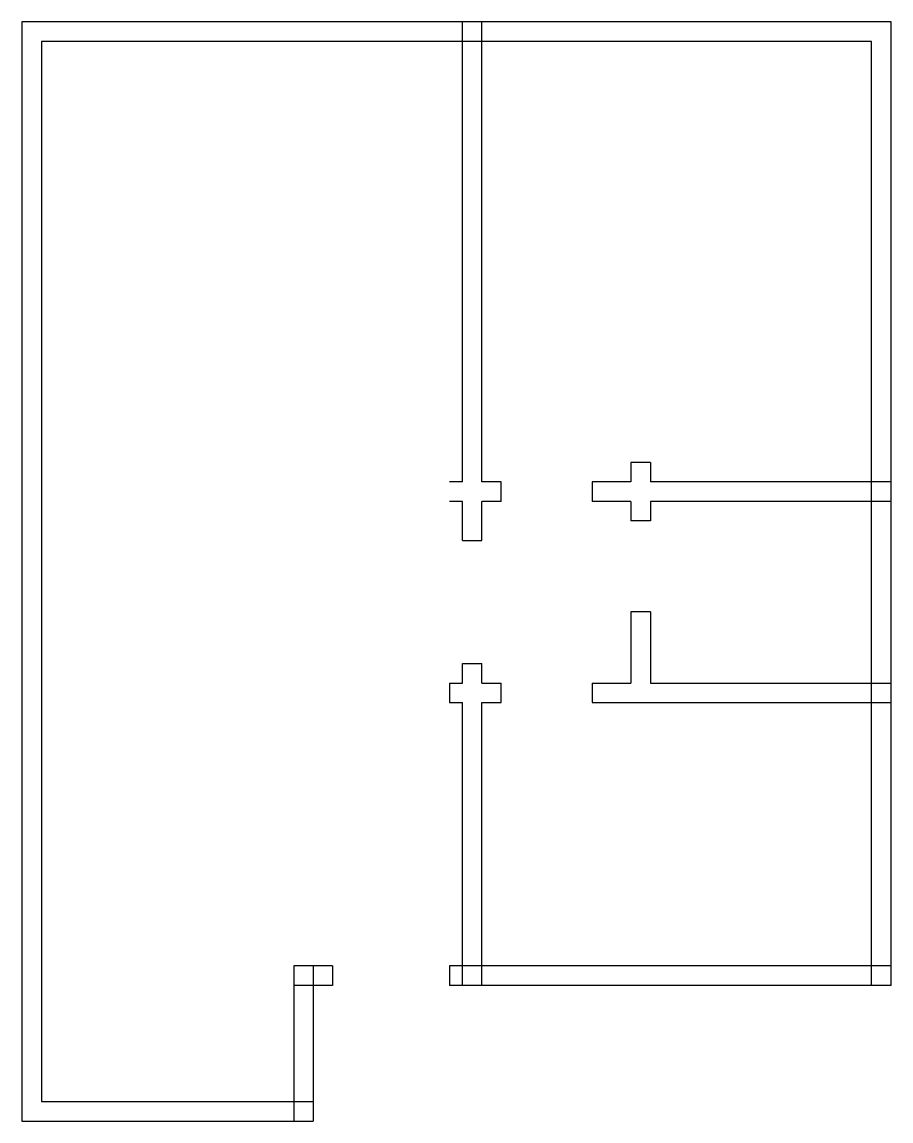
# Model space of a CAD drawing. Header units: millimetres. Extents: x 1258.29 to 1264.99, y 2530.22 to 2538.69.
import ezdxf

# ---------------------------------------------------------------- set-up
doc = ezdxf.new("R2010")
doc.units = ezdxf.units.MM

msp = doc.modelspace()

# ---------------------------------------------------------------- linework, layer by layer
for p, q in [((1264.9858, 2538.6892), (1258.2858, 2538.6892)), ((1258.2858, 2538.6892), (1258.2858, 2530.2192)), ((1261.6808, 2535.1442), (1261.6808, 2538.6892)), ((1261.8308, 2535.1442), (1261.8308, 2538.6892)), ((1264.9858, 2531.2642), (1264.9858, 2538.6892)), ((1262.9808, 2535.2942), (1262.9808, 2535.1442)), ((1263.1308, 2535.2942), (1262.9808, 2535.2942)), ((1263.1308, 2535.2942), (1263.1308, 2535.1442)), ((1261.6808, 2535.1442), (1261.5808, 2535.1442)), ((1261.9808, 2535.1442), (1261.8308, 2535.1442)), ((1261.9808, 2534.9942), (1261.9808, 2535.1442)), ((1262.6808, 2535.1442), (1262.6808, 2534.9942)), ((1262.9808, 2535.1442), (1262.6808, 2535.1442)), ((1264.9858, 2535.1442), (1263.1308, 2535.1442)), ((1261.6808, 2534.9942), (1261.5808, 2534.9942)), ((1261.6808, 2534.6942), (1261.6808, 2534.9942)), ((1261.8308, 2534.6942), (1261.8308, 2534.9942)), ((1261.9808, 2534.9942), (1261.8308, 2534.9942)), ((1262.9808, 2534.9942), (1262.6808, 2534.9942)), ((1262.9808, 2534.9942), (1262.9808, 2534.8442)), ((1264.9858, 2534.9942), (1263.1308, 2534.9942)), ((1263.1308, 2534.9942), (1263.1308, 2534.8442)), ((1263.1308, 2534.8442), (1262.9808, 2534.8442)), ((1261.6808, 2534.6942), (1261.8308, 2534.6942)), ((1262.9808, 2534.1442), (1262.9808, 2533.5942)), ((1263.1308, 2534.1442), (1262.9808, 2534.1442)), ((1263.1308, 2534.1442), (1263.1308, 2533.5942)), ((1261.6808, 2533.7442), (1261.8308, 2533.7442)), ((1261.6808, 2533.5942), (1261.6808, 2533.7442)), ((1261.8308, 2533.5942), (1261.8308, 2533.7442)), ((1261.5808, 2533.5942), (1261.6808, 2533.5942)), ((1261.5808, 2533.5942), (1261.5808, 2533.4442)), ((1261.8308, 2533.5942), (1261.9808, 2533.5942)), ((1261.9808, 2533.4442), (1261.9808, 2533.5942)), ((1262.6808, 2533.5942), (1262.9808, 2533.5942)), ((1262.6808, 2533.5942), (1262.6808, 2533.4442)), ((1263.1308, 2533.5942), (1264.9858, 2533.5942)), ((1261.5808, 2533.4442), (1261.6808, 2533.4442)), ((1261.6808, 2531.2642), (1261.6808, 2533.4442)), ((1261.8308, 2531.2642), (1261.8308, 2533.4442)), ((1261.8308, 2533.4442), (1261.9808, 2533.4442)), ((1262.6808, 2533.4442), (1264.9858, 2533.4442)), ((1260.6808, 2531.4142), (1260.3808, 2531.4142)), ((1260.3808, 2531.4142), (1260.3808, 2530.2192)), ((1260.5308, 2531.4142), (1260.5308, 2530.2192)), ((1260.6808, 2531.4142), (1260.6808, 2531.2642)), ((1264.9858, 2531.4142), (1261.5808, 2531.4142)), ((1261.5808, 2531.4142), (1261.5808, 2531.2642)), ((1260.6808, 2531.2642), (1260.3808, 2531.2642)), ((1260.6808, 2531.2642), (1260.3808, 2531.2642)), ((1264.9858, 2531.2642), (1261.5808, 2531.2642)), ((1264.9858, 2531.2642), (1261.5808, 2531.2642)), ((1258.2858, 2530.2192), (1260.5308, 2530.2192))]:
    msp.add_line(p, q)
for points in [[(1264.8358, 2531.2642), (1264.8358, 2538.5392), (1258.4358, 2538.5392), (1258.4358, 2530.3692), (1260.5308, 2530.3692)], [(1264.8358, 2531.2642), (1264.8358, 2538.5392), (1258.4358, 2538.5392)], [(1264.8358, 2531.2642), (1264.8358, 2538.5392), (1258.4358, 2538.5392), (1258.4358, 2530.3692), (1260.5308, 2530.3692)], [(1258.4358, 2530.3692), (1260.5308, 2530.3692)]]:
    msp.add_lwpolyline(points)

doc.saveas('drawing.dxf')
